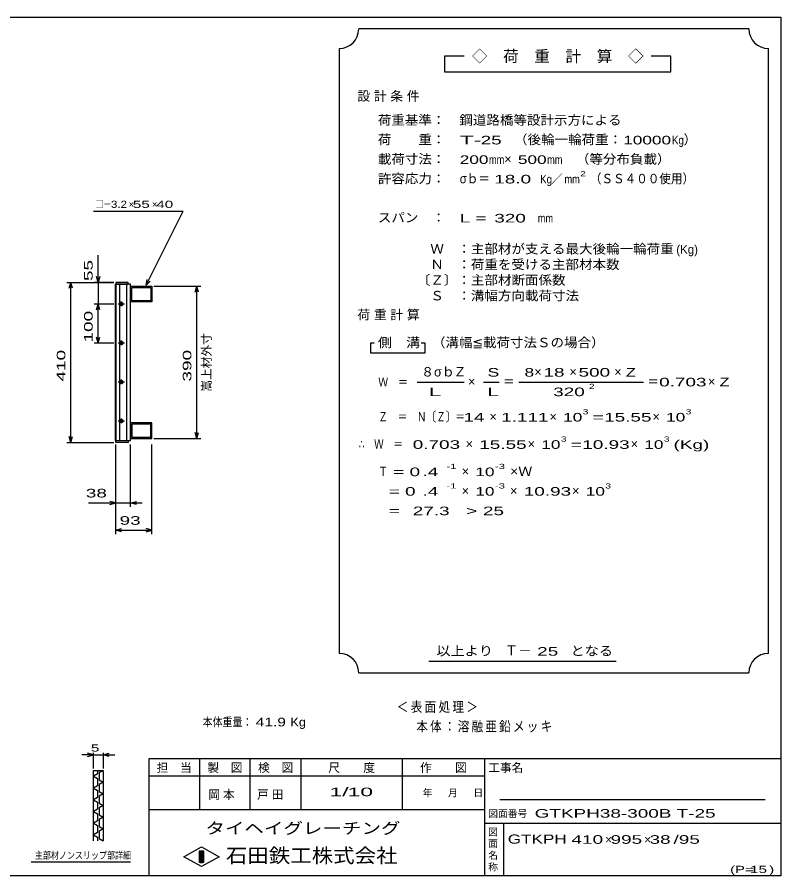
# Model space of a CAD drawing. Units: millimetres, scale not verified. Extents: x -1820 to 1731, y -1282 to 1054.
# Drawn here: x -227 to 1731, y -1146 to 1054 of the extents above; entities that cross this region are included whole.
import ezdxf
from ezdxf.enums import TextEntityAlignment as Align

# ---------------------------------------------------------------- set-up
doc = ezdxf.new("R2010")
doc.units = ezdxf.units.MM
doc.header["$LTSCALE"] = 10
for name, color, linetype, lineweight in [('0_2', 150, 'Continuous', 25), ('16', 3, 'Continuous', 25), ('22', 4, 'Continuous', 25), ('24', 2, 'Continuous', 25), ('32', 4, 'Continuous', 25)]:
    doc.layers.add(name, color=color, linetype=linetype, lineweight=lineweight)
doc.styles.add('ベクトル', font='')
doc.styles.get('ベクトル').set_extended_font_data('ベクトル')

msp = doc.modelspace()

# ---------------------------------------------------------------- linework, layer by layer
at = {"layer": '0_2'}
for p, q in [((-1729, 1053.5), (1731, 1053.5)), ((1731, 1053.5), (1731, -1146.5)), ((1731, -846.5), (111, -846.5)), ((111, -846.5), (111, -1146.5)), ((241, -846.5), (241, -976.5)), ((371, -976.5), (371, -846.5)), ((501, -846.5), (501, -976.5)), ((761, -976.5), (761, -846.5)), ((971, -846.5), (971, -1146.5)), ((971, -891.5), (111, -891.5)), ((1691, -951.5), (1011, -951.5)), ((111, -976.5), (971, -976.5)), ((971, -1011.5), (1731, -1011.5)), ((1021, -1146.5), (1021, -1011.5)), ((201, -1097.5), (246, -1072.5)), ((246, -1072.5), (291, -1097.5)), ((246, -1122.5), (201, -1097.5)), ((241, -1082.5), (251, -1082.5)), ((241, -1112.5), (241, -1082.5)), ((241, -1082.5), (243, -1082.5)), ((243, -1082.5), (243, -1112.5)), ((245, -1112.5), (245, -1082.5)), ((245, -1082.5), (247, -1082.5)), ((291, -1097.5), (246, -1122.5)), ((247, -1082.5), (247, -1112.5)), ((249, -1112.5), (249, -1082.5)), ((249, -1082.5), (251, -1082.5)), ((251, -1082.5), (251, -1112.5)), ((251, -1082.5), (251, -1112.5)), ((251, -1112.5), (241, -1112.5)), ((243, -1112.5), (245, -1112.5)), ((247, -1112.5), (249, -1112.5)), ((1731, -1146.5), (-1729, -1146.5))]:
    msp.add_line(p, q, dxfattribs=at)
at = {"layer": '16'}
for p, q in [((58, 374), (26, 374)), ((26, 374), (26, 369.5)), ((58, 369.5), (58, 374)), ((25.3, -31.5), (25.3, 369.5)), ((25.3, 369.5), (26, 369.5)), ((26, 369.5), (58, 369.5)), ((26, 369.5), (26, -31.5)), ((64, 369.5), (26, 369.5)), ((35.5, 369.5), (35.5, -31.5)), ((54.5, -31.5), (54.5, 369.5)), ((64, -31.5), (64, 369.5)), ((64, 324), (64, 364)), ((64, 364), (119, 364)), ((67, 327), (67, 361)), ((67, 361), (116, 361)), ((116, 361), (116, 327)), ((119, 364), (119, 324)), ((32.5, 319), (48.5, 319)), ((42.5, 322), (38.5, 322)), ((38.5, 316), (42.5, 316)), ((40.5, 325), (40.5, 313)), ((119, 324), (64, 324)), ((116, 327), (67, 327)), ((42.5, 222), (38.5, 222)), ((40.5, 225), (40.5, 213)), ((32.5, 219), (48.5, 219)), ((38.5, 216), (42.5, 216)), ((32.5, 119), (48.5, 119)), ((42.5, 122), (38.5, 122)), ((38.5, 116), (42.5, 116)), ((40.5, 125), (40.5, 113)), ((42.5, 22), (38.5, 22)), ((40.5, 25), (40.5, 13)), ((32.5, 19), (48.5, 19)), ((38.5, 16), (42.5, 16)), ((64, 14), (64, -26)), ((119, 14), (64, 14)), ((67, 11), (67, -23)), ((116, 11), (67, 11)), ((116, -23), (116, 11)), ((119, -26), (119, 14)), ((26, -31.5), (25.3, -31.5)), ((26, -31.5), (58, -31.5)), ((26, -36), (26, -31.5)), ((26, -31.5), (64, -31.5)), ((58, -36), (26, -36)), ((58, -31.5), (58, -36)), ((64, -26), (119, -26)), ((67, -23), (116, -23))]:
    msp.add_line(p, q, dxfattribs=at)
for centre, radius, start, end in [((38.5, 319), 3, 90, 270), ((40.5, 319), 4, 46.6, 133.4), ((40.5, 319), 4, 226.6, 313.4), ((42.5, 319), 3, 270, 90), ((38.5, 219), 3, 90, 270), ((40.5, 219), 4, 46.6, 133.4), ((42.5, 219), 3, 270, 90), ((40.5, 219), 4, 226.6, 313.4), ((38.5, 119), 3, 90, 270), ((40.5, 119), 4, 46.6, 133.4), ((40.5, 119), 4, 226.6, 313.4), ((42.5, 119), 3, 270, 90), ((38.5, 19), 3, 90, 270), ((40.5, 19), 4, 46.6, 133.4), ((42.5, 19), 3, 270, 90), ((40.5, 19), 4, 226.6, 313.4)]:
    msp.add_arc(centre, radius, start, end, dxfattribs=at)
at = {"layer": '22'}
for p, q in [((-31, 556.5), (199, 556.5)), ((104, 366.5), (199, 556.5)), ((-19, 374), (-19, 444)), ((-99, 374), (21, 374)), ((-93, 359), (-89, 374)), ((-85, 359), (-89, 374)), ((-89, -36), (-89, 374)), ((21, 374), (-29, 374)), ((-19, 374), (-23, 389)), ((-15, 389), (-19, 374)), ((-19, 374), (-19, 319)), ((104, 366.5), (107, 381.1)), ((104, 366.5), (114, 377.5)), ((124, 364), (244, 364)), ((230, 349), (234, 364)), ((238, 349), (234, 364)), ((234, -26), (234, 364)), ((-29, 319), (21, 319)), ((-23, 304), (-19, 319)), ((-15, 304), (-19, 319)), ((-19, 219), (-19, 319)), ((-19, 219), (-23, 234)), ((-19, 219), (-15, 234)), ((-29, 219), (21, 219)), ((-89, -36), (-93, -21)), ((-89, -36), (-85, -21)), ((234, -26), (230, -11)), ((234, -26), (238, -11)), ((-99, -36), (21, -36)), ((26, -201), (26, -41)), ((26, -271), (26, -41)), ((64, -201), (64, -41)), ((119, -271), (119, -41)), ((124, -26), (244, -26)), ((-44, -191), (26, -191)), ((26, -191), (11, -187)), ((11, -195), (26, -191)), ((26, -191), (64, -191)), ((64, -191), (79, -187)), ((79, -195), (64, -191)), ((64, -191), (94, -191)), ((26, -261), (41, -257)), ((41, -265), (26, -261)), ((26, -261), (119, -261)), ((119, -261), (104, -257)), ((104, -265), (119, -261))]:
    msp.add_line(p, q, dxfattribs=at)
at = {"layer": '24', "color": 4}
for p, q in [((1649, 1023.5), (649, 1023.5)), ((599, 973.5), (599, -576.5)), ((1699, -576.5), (1699, 973.5)), ((919, 953.5), (869, 953.5)), ((869, 953.5), (869, 913.5)), ((1449, 953.5), (1399, 953.5)), ((1449, 913.5), (1449, 953.5)), ((869, 913.5), (1449, 913.5)), ((689, 218.5), (679, 218.5)), ((679, 218.5), (679, 193.5)), ((819, 218.5), (809, 218.5)), ((819, 193.5), (819, 218.5)), ((679, 193.5), (819, 193.5)), ((799, 118.5), (919, 118.5)), ((969, 118.5), (1009, 118.5)), ((1059, 118.5), (1379, 118.5)), ((829, -596.5), (1309, -596.5)), ((649, -626.5), (1649, -626.5))]:
    msp.add_line(p, q, dxfattribs=at)
for centre, start, end in [((599, 1023.5), 270, 0), ((1699, 1023.5), 180, 270), ((599, -626.5), 0, 90), ((1699, -626.5), 90, 180)]:
    msp.add_arc(centre, 50, start, end, dxfattribs=at)
at = {"layer": '32'}
for p, q in [((-31, -836.5), (-46, -832.5)), ((-31, -871.5), (-31, -831.5)), ((-6, -831.5), (-6, -871.5)), ((-6, -836.5), (9, -832.5)), ((-31, -836.5), (-61, -836.5)), ((-46, -840.5), (-31, -836.5)), ((-31, -836.5), (-6, -836.5)), ((9, -840.5), (-6, -836.5)), ((-6, -836.5), (24, -836.5)), ((-31, -876.5), (-6, -876.5)), ((-31, -1056.5), (-31, -876.5)), ((-21, -876.5), (-21, -885.5)), ((-6, -876.5), (-16, -882.5)), ((-6, -876.5), (-6, -1056.5)), ((-21, -885.5), (-31, -891.5)), ((-31, -891.5), (-21, -897.5)), ((-21, -897.5), (-21, -915.5)), ((-16, -882.5), (-16, -900.5)), ((-16, -900.5), (-6, -906.5)), ((-21, -915.5), (-31, -921.5)), ((-31, -921.5), (-21, -927.5)), ((-6, -906.5), (-16, -912.5)), ((-16, -912.5), (-16, -930.5)), ((-21, -945.5), (-31, -951.5)), ((-21, -927.5), (-21, -945.5)), ((-16, -930.5), (-6, -936.5)), ((-6, -936.5), (-16, -942.5)), ((-16, -942.5), (-16, -960.5)), ((-31, -951.5), (-21, -957.5)), ((-21, -957.5), (-21, -975.5)), ((-16, -960.5), (-6, -966.5)), ((-6, -966.5), (-16, -972.5)), ((-21, -975.5), (-31, -981.5)), ((-31, -981.5), (-21, -987.5)), ((-21, -987.5), (-21, -1005.5)), ((-16, -972.5), (-16, -990.5)), ((-21, -1005.5), (-31, -1011.5)), ((-31, -1011.5), (-21, -1017.5)), ((-16, -990.5), (-6, -996.5)), ((-6, -996.5), (-16, -1002.5)), ((-16, -1002.5), (-16, -1020.5)), ((-21, -1017.5), (-21, -1035.5)), ((-16, -1020.5), (-6, -1026.5)), ((-6, -1026.5), (-16, -1032.5)), ((-16, -1032.5), (-16, -1050.5)), ((-21, -1035.5), (-31, -1041.5)), ((-31, -1041.5), (-21, -1047.5)), ((-21, -1047.5), (-21, -1056.5)), ((-16, -1050.5), (-6, -1056.5)), ((64, -1111.5), (-191, -1111.5))]:
    msp.add_line(p, q, dxfattribs=at)

# ---------------------------------------------------------------- texts
at = {"layer": '0_2', "style": 'ベクトル'}
for s, height, p in [('担\u3000当', 21.99, (131, -869.5)), ('製\u3000図', 21.99, (261, -869.5)), ('検\u3000図', 21.99, (391, -869.5)), ('尺\u3000\u3000度', 21.99, (571, -869.5)), ('作\u3000\u3000図', 21.99, (806, -869.5)), ('工事名', 21.99, (981, -869.5)), ('年', 18.3, (813, -934)), ('月', 18.3, (878, -934)), ('日', 18.3, (943, -934)), ('図面番号', 18.33, (981, -987)), ('図', 18.3, (981, -1034)), ('面', 18.3, (981, -1064)), ('名', 18.3, (981, -1094)), ('称', 18.3, (981, -1124))]:
    msp.add_text(s, height=height, dxfattribs=at).set_placement(p, align=Align.MIDDLE_LEFT)
at = {"layer": '0_2', "color": 222, "style": 'ベクトル'}
for s, height, width, p in [('タイヘイグレーチング', 29.33, 1.25, (256, -1024.5)), ('石田鉄工株式会社', 36.66, 1.1, (308.5, -1094.5))]:
    msp.add_text(s, height=height, dxfattribs=dict(at, width=width)).set_placement(p, align=Align.MIDDLE_LEFT)
at = {"layer": '22', "color": 2, "style": 'ベクトル'}
for s, height, width, p in [('□－', 18.33, 0.8, (-26, 574)), ('3.2', 18.33, 1.2, (14, 574)), (' 55 ', 18.33, 1.6, (59, 574)), (' 40 ', 18.33, 1.6, (119, 574)), (' 38 ', 21.99, 1.65, (-64, -166)), (' 93 ', 21.99, 1.65, (22.5, -236)), ('本体重量：', 21.99, 0.85, (249, -752.5)), (' 41.9', 21.99, 1.35, (374, -752.5)), ('Kg', 21.99, 1.1, (474, -752.5)), ('1/', 21.99, 2, (574, -931.5)), (' 10 ', 21.99, 2, (604, -931.5)), ('GTKPH38-300B T-25       ', 21.99, 1.65, (1100, -986.5)), ('GTKPH', 23.46, 1.4, (1031, -1052.4)), (' 410 ', 21.99, 1.65, (1181, -1053.4)), (' 995 ', 21.99, 1.65, (1281, -1053.4)), (' 38 ', 21.99, 1.65, (1381, -1053.4)), ('/', 22, 1.65, (1456, -1053.4)), (' 95 ', 21.99, 1.65, (1456, -1053.4)), ('(P=', 18.33, 1.55, (1601, -1130)), (' 15 ', 18.33, 1.6, (1641, -1130)), (')', 18.3, 1.6, (1701, -1130))]:
    msp.add_text(s, height=height, dxfattribs=dict(at, width=width)).set_placement(p, align=Align.MIDDLE_LEFT)
for height, p in [(18.3, (59, 574)), (18.3, (119, 574)), (22, (1281, -1053.4)), (22, (1381, -1053.4))]:
    msp.add_text('×', height=height, dxfattribs=at).set_placement(p, align=Align.MIDDLE_LEFT)
at = {"layer": '22', "color": 2, "style": 'ベクトル', "width": 1.65}
for s, p in [(' 55 ', (-44, 364)), (' 100 ', (-44, 206.5)), (' 410 ', (-114, 106.5)), (' 390', (209, 106.5))]:
    msp.add_text(s, height=21.99, rotation=90, dxfattribs=at).set_placement(p, align=Align.MIDDLE_LEFT)
at = {"layer": '22', "color": 2, "style": 'ベクトル'}
msp.add_text('嵩上材外寸', height=21.99, rotation=90, dxfattribs=at).set_placement((259, 94), align=Align.MIDDLE_LEFT)
at = {"layer": '22', "color": 2, "attachment_point": 4, "style": 'ベクトル'}
for s, insert, char_height in [('\\T1.2;\\W0.85;＜表面処理＞', (746.5, -715), 25.66), ('\\T1.19;\\W0.85;本体：溶融亜鉛メッキ', (796.5, -765), 25.66), ('\\T1.25;岡本\u3000', (263.5, -939.6), 21.99), ('\\T1.25;戸田\u3000', (388.5, -939.6), 21.99)]:
    msp.add_mtext(s, dxfattribs=dict(at, insert=insert, char_height=char_height))
at = {"layer": '24', "style": 'ベクトル'}
for s, height, p in [('◇\u3000荷\u3000重\u3000計\u3000算\u3000◇', 29.33, (939, 953.5)), ('）', 24.2, (1482, 740)), ('×', 24.2, (1022, 690)), ('／', 22, (1141.5, 638.5)), ('(Kg)', 21.99, (1463, 458.5)), ('８', 24.2, (809, 145)), ('σｂ', 24.19, (842, 145)), ('Ｚ', 24.2, (892, 145)), ('×', 24.2, (1099, 145)), ('×', 24.2, (1189, 145)), ('×', 24.2, (1304, 145)), ('×', 24.2, (929, 120)), ('×', 24.2, (1544, 120)), ('×', 24.2, (984, 30)), ('×', 24.2, (1138, 30)), ('×', 24.2, (1402, 30)), ('×', 24.2, (923, -40)), ('×', 24.2, (1082, -40)), ('×', 24.2, (1346, -40)), ('×', 24.2, (913, -110)), ('×', 24.2, (913, -160)), ('×', 24.2, (1037, -160)), ('×', 24.2, (1196, -160)), ('Ｔ－', 25.66, (1023, -569))]:
    msp.add_text(s, height=height, dxfattribs=at).set_placement(p, align=Align.MIDDLE_LEFT)
for s, height, width, p in [('荷重基準：\u3000', 24.19, 1.05, (698, 790)), ('鋼道路橋等設計示方による', 24.19, 1.05, (907, 790)), ('荷\u3000\u3000重：\u3000', 24.19, 1.05, (698, 740)), ('T-', 21.99, 2, (908, 738.5)), (' 25 ', 21.99, 1.65, (948, 738.5)), ('（後輪一輪荷重：', 24.19, 1.05, (1047, 740)), ('10000', 21.99, 1.5, (1327, 738.5)), ('Kg', 21.99, 0.85, (1452, 738.5)), ('載荷寸法：\u3000', 24.19, 1.05, (698, 690)), ('\u3000（等分布負載）', 24.19, 1.05, (1171, 690)), ('200', 21.99, 1.5, (908, 688.5)), ('mm', 21.99, 0.8, (983, 688.5)), ('500', 21.99, 1.5, (1057, 688.5)), ('mm', 21.99, 0.8, (1132, 688.5)), ('許容応力：\u3000', 24.19, 1.05, (698, 640)), ('σｂ＝', 24.19, 0.9, (908, 640)), (' 18.0', 21.99, 1.65, (983, 638.5)), ('Kg', 21.99, 0.85, (1114, 638.5)), ('mm', 21.99, 0.8, (1176.5, 638.5)), ('2', 13.2, 1.5, (1216.5, 652.5)), ('（ＳＳ４００使用）', 24.19, 0.9, (1241.5, 640)), ('スパン\u3000：\u3000', 24.19, 1.05, (698, 540)), ('L =', 21.99, 1.65, (908, 538.5)), (' 320 ', 21.99, 1.65, (983, 538.5)), ('mm', 21.99, 0.8, (1108, 538.5)), ('\u3000Ｗ\u3000：主部材が支える最大後輪一輪荷重', 24.19, 1.05, (798, 460)), ('\u3000Ｎ\u3000：荷重を受ける主部材本数', 24.19, 1.05, (798, 420)), ('〔Ｚ〕：主部材断面係数', 24.19, 1.05, (798, 380)), ('\u3000Ｓ\u3000：溝幅方向載荷寸法', 24.19, 1.05, (798, 340)), ('側\u3000溝', 24.19, 1.1, (698, 220)), ('\u3000（溝幅≦載荷寸法Ｓの場合）', 24.19, 1.05, (802, 220)), ('S', 22, 1.55, (979, 143.5)), ('8', 22, 1.5, (1074, 143.5)), (' 18 ', 21.99, 1.65, (1109, 143.5)), (' 500 ', 21.99, 1.65, (1199, 143.5)), ('Z', 22, 1.4, (1334, 143.5)), ('Ｗ\u3000＝', 21.99, 0.85, (699, 118.5)), ('＝', 24.2, 0.9, (1019, 120)), ('2', 13.2, 1.5, (1239, 107.5)), ('＝', 24.2, 0.9, (1389, 120)), ('0.703', 21.99, 1.65, (1419, 118.5)), ('Z', 22, 1.4, (1574, 118.5)), ('L', 22, 1.8, (979, 93.5)), (' 320 ', 21.99, 1.65, (1134, 93.5)), ('Ｚ\u3000＝\u3000Ｎ〔Ｚ〕＝', 24.19, 0.75, (699, 30)), ('3', 13.2, 1.5, (1223, 42.5)), ('3', 13.2, 1.5, (1487, 42.5)), (' 14 ', 21.99, 1.65, (904, 28.5)), ('1.111', 21.99, 1.65, (1014, 28.5)), ('10', 21.99, 1.5, (1173, 28.5)), ('=', 22, 1.7, (1248, 28.5)), ('15.55', 21.99, 1.65, (1278, 28.5)), ('10', 21.99, 1.5, (1437, 28.5)), ('3', 13.2, 1.5, (1167, -27.5)), ('3', 13.2, 1.5, (1431, -27.5)), ('∴\u3000Ｗ\u3000＝', 24.19, 0.75, (649, -40)), (' 0.703', 21.99, 1.65, (774, -41.5)), ('15.55', 21.99, 1.65, (958, -41.5)), ('10', 21.99, 1.5, (1117, -41.5)), ('=', 22, 1.7, (1192, -41.5)), ('10.93', 21.99, 1.65, (1222, -41.5)), ('10', 21.99, 1.5, (1381, -41.5)), ('(Kg)', 21.99, 1.65, (1456, -41.5)), ('Ｔ', 24.2, 0.75, (699, -110)), (' = 0', 21.99, 1.65, (724, -111.5)), (' .4 ', 21.99, 1.65, (799, -111.5)), ('-1', 13.2, 1.65, (874, -97.5)), ('10', 21.99, 1.5, (948, -111.5)), ('-3', 13.2, 1.65, (998, -97.5)), ('×Ｗ', 24.19, 1.1, (1037, -110)), ('  = 0', 21.99, 1.65, (699, -161.5)), (' .4 ', 21.99, 1.65, (799, -161.5)), ('-1', 13.2, 1.65, (874, -147.5)), ('10', 21.99, 1.5, (948, -161.5)), ('-3', 13.2, 1.65, (998, -147.5)), ('10.93', 21.99, 1.65, (1072, -161.5)), ('10', 21.99, 1.5, (1231, -161.5)), ('3', 13.2, 1.5, (1281, -147.5)), ('  =', 21.99, 1.65, (699, -211.5)), (' 27.3', 21.99, 1.65, (774, -211.5)), ('>', 22, 1.7, (924, -211.5)), (' 25 ', 21.99, 1.65, (954, -211.5)), ('以上より\u3000', 24.19, 1.1, (848, -570)), (' 25 ', 21.99, 1.65, (1093, -571.5)), ('となる', 24.19, 1.1, (1192, -570))]:
    msp.add_text(s, height=height, dxfattribs=dict(at, width=width)).set_placement(p, align=Align.MIDDLE_LEFT)
at = {"layer": '24', "attachment_point": 4, "style": 'ベクトル'}
for s, insert, char_height in [('\\T1.28;設計条件', (645.5, 850), 24.19), ('\\T1.28;荷重計算', (645.5, 290), 24.19), ('\\T1.5;\\W2;\\~L\\~', (804, 93.5), 21.99)]:
    msp.add_mtext(s, dxfattribs=dict(at, insert=insert, char_height=char_height))
at = {"layer": '32', "color": 2, "style": 'ベクトル'}
for s, width, p in [(' 5 ', 1.6, (-48.5, -819)), ('主部材ノンスリップ部詳細', 0.8, (-181, -1094))]:
    msp.add_text(s, height=18.33, dxfattribs=dict(at, width=width)).set_placement(p, align=Align.MIDDLE_LEFT)

doc.saveas('drawing.dxf')
